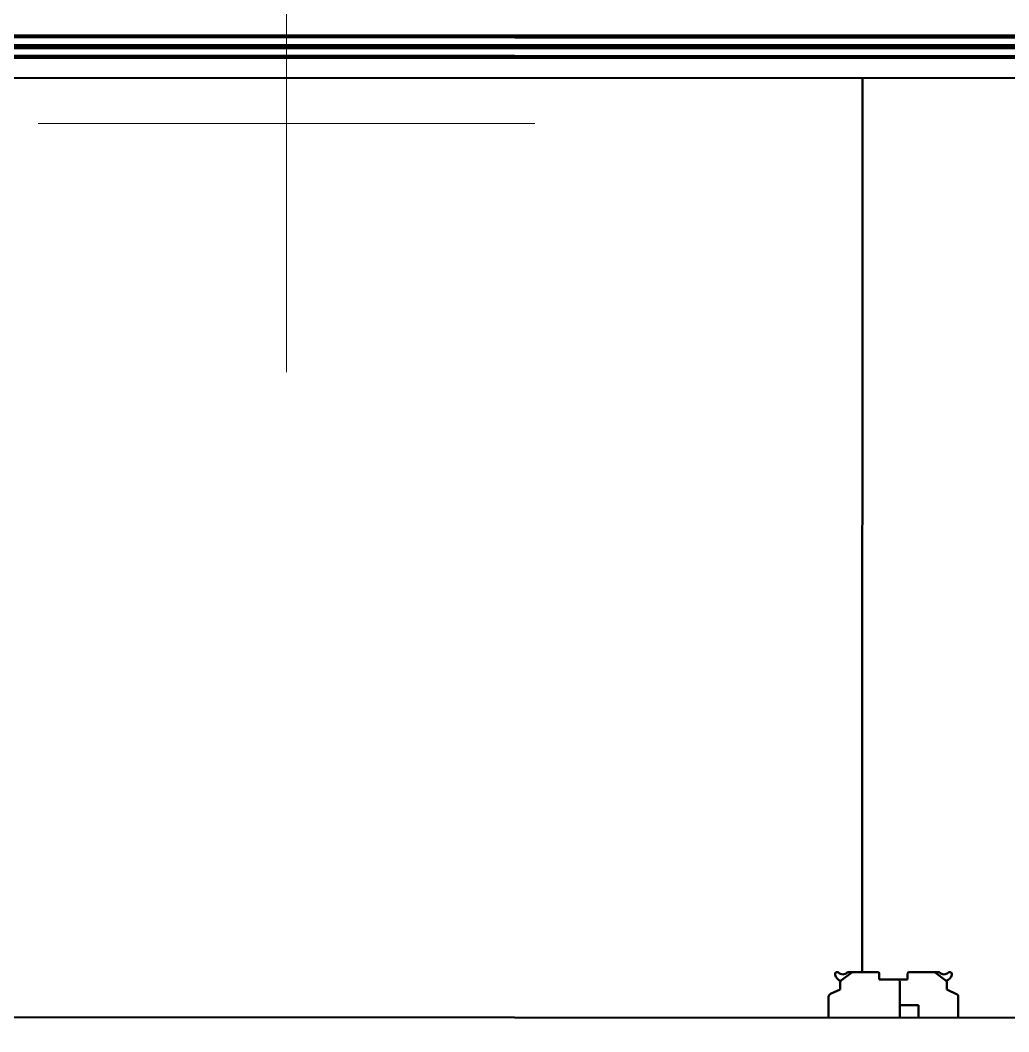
# Model space of a CAD drawing. Header units: millimetres. Extents: x 845401 to 948039, y 511594 to 550263.
# Drawn here: x 914009.9 to 914325.8, y 536527.6 to 536850.6 of the extents above; entities that cross this region are included whole.
import ezdxf

# ---------------------------------------------------------------- set-up
doc = ezdxf.new("R2010")
doc.units = ezdxf.units.MM
doc.layers.add('00', color=7, linetype='Continuous')
doc.layers.add('A-剖-0.10mm.......SECT-L01', color=255, linetype='Continuous', lineweight=18)
doc.layers.add('可见 (ISO)', color=7, linetype='Continuous', lineweight=50)

# ---------------------------------------------------------------- blocks, each defined once
blk = doc.blocks.new('单件分离新结构核图')
at = {"layer": '可见 (ISO)'}
for p, q in [((4620006.37, 895499.93), (4621076.37, 895499.93)), ((4620006.37, 895499.43), (4621076.37, 895499.43)), ((4620006.37, 895499.24), (4621076.37, 895499.24)), ((4620006.37, 895496.85), (4621076.37, 895496.85)), ((4620006.37, 895496.33), (4621076.37, 895496.33)), ((4620006.37, 895495.81), (4621076.37, 895495.81)), ((4620006.37, 895493.42), (4621076.37, 895493.42)), ((4620006.37, 895493.23), (4621076.37, 895493.23)), ((4620006.37, 895492.73), (4621076.37, 895492.73)), ((4620033.98, 895486.33), (4621076.37, 895486.33)), ((4620541.37, 895200.88), (4620541.37, 895486.33)), ((4620541.37, 895486.33), (4620541.37, 895200.88)), ((4620533.41, 895200.88), (4620533.4, 895200.88)), ((4620538.07, 895200.78), (4620534.74, 895198.25)), ((4620538.38, 895200.88), (4620536.99, 895200.88)), ((4620538.38, 895200.88), (4620546.35, 895200.88)), ((4620546.85, 895198.48), (4620546.85, 895200.38)), ((4620555.88, 895198.48), (4620555.88, 895200.38)), ((4620564.36, 895200.88), (4620556.38, 895200.88)), ((4620564.36, 895200.88), (4620565.75, 895200.88)), ((4620564.66, 895200.78), (4620568.19, 895198.1)), ((4620569.33, 895200.88), (4620569.33, 895200.88)), ((4620534.35, 895197.46), (4620534.35, 895195.27)), ((4620546.85, 895198.48), (4620552.87, 895198.48)), ((4620552.87, 895198.48), (4620555.88, 895198.48)), ((4620553.37, 895186.33), (4620553.37, 895197.98)), ((4620568.38, 895195.27), (4620568.38, 895197.7)), ((4620534.35, 895195.27), (4620531.25, 895193.87)), ((4620571.77, 895193.74), (4620568.38, 895195.27)), ((4620530.67, 895192.96), (4620530.67, 895186.33)), ((4620553.37, 895190.33), (4620556.37, 895190.33)), ((4620559.37, 895190.33), (4620556.37, 895190.33)), ((4620559.37, 895190.33), (4620559.37, 895186.33)), ((4620572.07, 895193.28), (4620572.07, 895186.33)), ((4620006.37, 895186.33), (4621048.75, 895186.33))]:
    blk.add_line(p, q, dxfattribs=at)
for centre, radius, start, end in [((4620533.4, 895200.18), 0.7, 90, 192.4958), ((4620535.4, 895200.62), 2.74, 192.4958, 251.439), ((4620533.41, 895200.18), 0.7, 44.9042, 90), ((4620535.2, 895201.96), 1.83, 224.9042, 315.0958), ((4620536.99, 895200.18), 0.7, 90, 135.0958), ((4620538.38, 895200.38), 0.5, 90, 127.154), ((4620546.35, 895200.38), 0.5, 0, 90), ((4620556.38, 895200.38), 0.5, 90, 180), ((4620564.36, 895200.38), 0.5, 52.846, 90), ((4620565.75, 895200.18), 0.7, 44.9042, 90), ((4620567.54, 895201.96), 1.83, 224.9042, 315.0958), ((4620567.34, 895200.62), 2.74, 289.6174, 347.5042), ((4620569.33, 895200.18), 0.7, 90, 135.0958), ((4620569.33, 895200.18), 0.7, 347.5042, 90), ((4620535.35, 895197.46), 1, 127.154, 180), ((4620552.87, 895197.98), 0.5, 0, 90), ((4620567.88, 895197.7), 0.5, 0, 52.846), ((4620531.67, 895192.96), 1, 114.3722, 180), ((4620571.57, 895193.28), 0.5, 0, 65.6278)]:
    blk.add_arc(centre, radius, start, end, dxfattribs=at)
blk = doc.blocks.new('C线')
at = {"layer": 'A-剖-0.10mm.......SECT-L01', "color": 1, "rotation": 359.9712527628268}
blk.add_blockref('单件分离新结构核图', (-3624841.16, -417498.02, 12.69), dxfattribs=at)
blk = doc.blocks.new('BC线平台')
at = {"layer": 'A-剖-0.10mm.......SECT-L01'}
h = blk.add_hatch(dxfattribs=at)
h.set_pattern_fill('CROSS', color=2, scale=50)
h.set_pattern_definition([(0, (691447.87, 341554.85), (317.5, 317.5), [158.75, -476.25]), (90, (691527.24, 341475.47), (-317.5, 317.5), [158.75, -476.25])])
h.paths.add_polyline_path([(791174.13, 370096.42), (802932.03, 370096.42), (802932.03, 366396.42), (791174.13, 366396.42)])

msp = doc.modelspace()

# ---------------------------------------------------------------- block references
at = {"layer": '00'}
for name, p in [('BC线平台', (120688.34, 168041.31, -0.98)), ('C线', (-81869.83, 61162.22))]:
    msp.add_blockref(name, p, dxfattribs=at)

doc.saveas('drawing.dxf')
